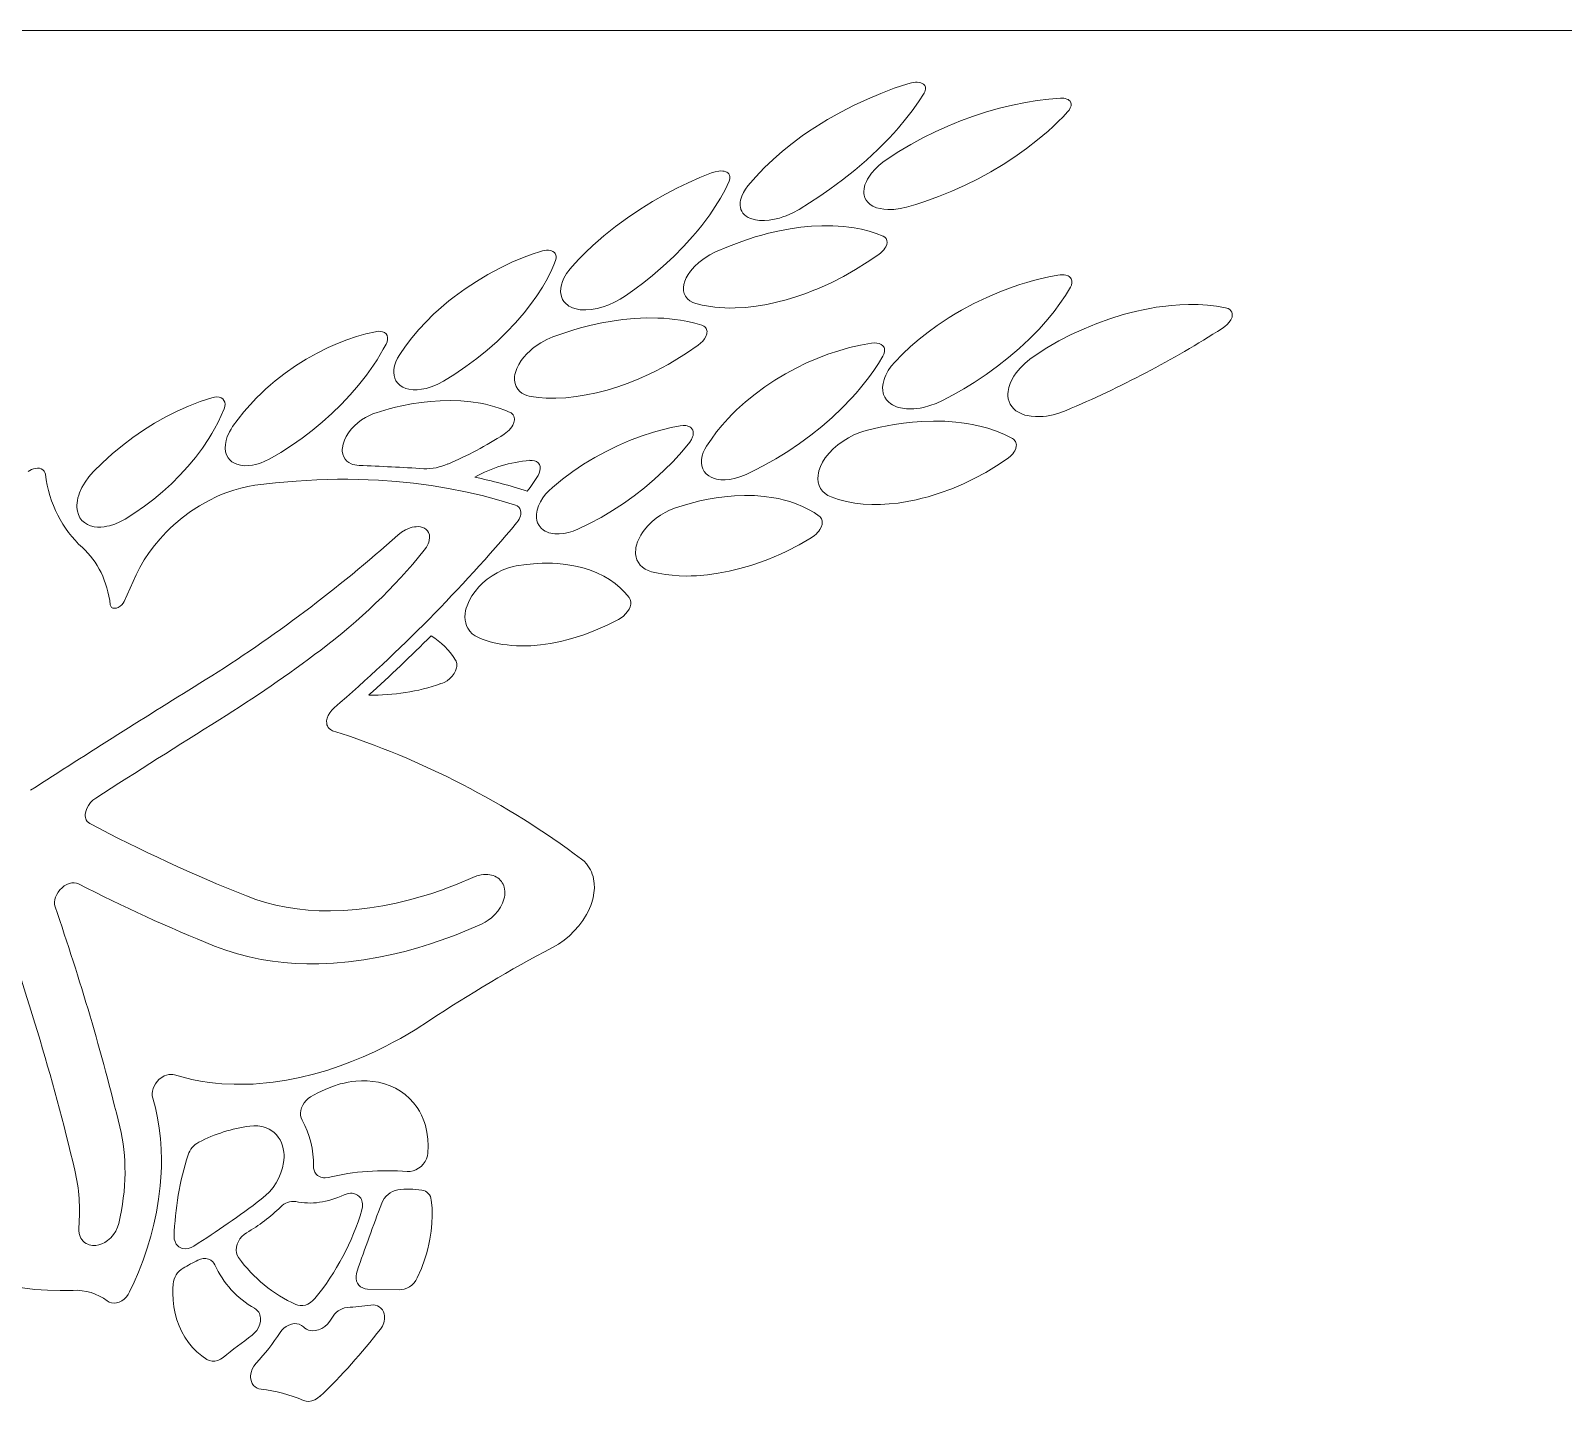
# Model space of a CAD drawing. Extents: x -180 to 858, y -94 to 522.
# Drawn here: x 684.13 to 702.69, y 187.98 to 204.57 of the extents above; entities that cross this region are included whole.
import ezdxf

# ---------------------------------------------------------------- set-up
doc = ezdxf.new("R2010")
doc.units = 0
doc.header["$LTSCALE"] = 7
doc.header["$MEASUREMENT"] = 0
doc.layers.add('8', color=250, linetype='CONTINUOUS', lineweight=15)

msp = doc.modelspace()

# ---------------------------------------------------------------- linework, layer by layer
at = {"layer": '8'}
for p, q in [((723.862, 204.5703), (678.5645, 204.5703)), ((685.2662, 197.6631), (685.4108, 197.9822)), ((688.6043, 189.3312), (688.212, 189.3399))]:
    msp.add_line(p, q, dxfattribs=at)
for points in [[(694.7528, 203.9282), (694.7985, 203.9397), (694.8445, 203.9452), (694.8679, 203.9451), (694.8901, 203.9428), (694.909, 203.9386), (694.9262, 203.9321), (694.9442, 203.9208), (694.9578, 203.9058), (694.9659, 203.8875), (694.9677, 203.8751), (694.9673, 203.862), (694.9642, 203.847), (694.9588, 203.8319), (694.9497, 203.8145)], [(692.8174, 202.6916), (692.9129, 202.8024), (693.015, 202.9095), (693.123, 203.0126), (693.2362, 203.1115), (693.354, 203.2062), (693.4759, 203.2966), (693.5508, 203.3487), (693.6268, 203.3991), (693.7822, 203.4953), (693.9412, 203.585), (694.1035, 203.6682), (694.2633, 203.7426), (694.4251, 203.8108), (694.5884, 203.8727), (694.7528, 203.9282)], [(694.9497, 203.8145), (694.8814, 203.7073), (694.8068, 203.6015), (694.7264, 203.4972), (694.6406, 203.3945), (694.5823, 203.3289), (694.522, 203.2641), (694.4566, 203.1968), (694.3892, 203.1304), (694.2529, 203.0042), (694.1105, 202.8822), (693.9627, 202.7647), (693.8099, 202.6518), (693.6878, 202.5671), (693.5631, 202.4853), (693.4362, 202.4068)], [(694.5035, 203.0164), (694.6441, 203.1077), (694.7883, 203.1934), (694.9357, 203.2735), (695.0858, 203.3478), (695.2382, 203.4164), (695.3925, 203.4792), (695.5482, 203.5361), (695.7051, 203.5869), (695.8628, 203.6316), (696.021, 203.67), (696.1793, 203.7018), (696.3204, 203.7245), (696.4608, 203.7414), (696.6002, 203.7525)], [(696.6002, 203.7525), (696.6408, 203.7516), (696.6603, 203.7484), (696.6786, 203.7432), (696.695, 203.7358), (696.7088, 203.7262), (696.7171, 203.7178), (696.7236, 203.7082), (696.7282, 203.6976), (696.7308, 203.6863), (696.7313, 203.6741), (696.7297, 203.6614), (696.721, 203.6352), (696.7063, 203.6099), (696.6878, 203.5868)], [(696.6878, 203.5868), (696.6323, 203.5276), (696.5747, 203.4695), (696.5147, 203.4121), (696.453, 203.3558), (696.3248, 203.247), (696.1905, 203.1428), (696.0509, 203.0436), (695.9066, 202.9496), (695.758, 202.8608), (695.6058, 202.7776), (695.4484, 202.6991), (695.288, 202.6269), (695.1252, 202.5612), (694.9605, 202.5024), (694.8496, 202.4672), (694.7384, 202.4354)], [(694.7384, 202.4354), (694.6621, 202.4181), (694.586, 202.4078), (694.5485, 202.4055), (694.5115, 202.4053), (694.4634, 202.4085), (694.4174, 202.416), (694.374, 202.428), (694.3304, 202.4467), (694.3106, 202.4584), (694.2923, 202.4715), (694.2683, 202.4941), (694.2488, 202.5199), (694.2341, 202.5485), (694.2249, 202.5797), (694.2219, 202.5992), (694.2208, 202.6193), (694.2243, 202.6607), (694.2346, 202.7029), (694.2514, 202.745), (694.2647, 202.7711), (694.28, 202.7967), (694.3157, 202.8467), (694.3574, 202.8942), (694.4038, 202.9389), (694.4522, 202.9791), (694.5035, 203.0164)], [(690.6885, 201.7169), (690.7689, 201.8032), (690.8525, 201.8872), (690.9391, 201.9689), (691.0059, 202.0286), (691.0741, 202.087), (691.2147, 202.1995), (691.3602, 202.3063), (691.51, 202.4073), (691.6634, 202.5023), (691.8201, 202.5912), (691.9564, 202.6625), (692.0947, 202.7294), (692.2344, 202.7917), (692.3753, 202.8492)], [(692.3753, 202.8492), (692.4207, 202.8637), (692.4666, 202.8717), (692.4898, 202.8728), (692.512, 202.8717), (692.5315, 202.8686), (692.5495, 202.863), (692.5622, 202.857), (692.5736, 202.8493), (692.5863, 202.8364), (692.5951, 202.8211), (692.5996, 202.8041), (692.6002, 202.7908), (692.5986, 202.7768), (692.5895, 202.7484)], [(692.5895, 202.7484), (692.5404, 202.6458), (692.4846, 202.5437), (692.4228, 202.4426), (692.3554, 202.3426), (692.3084, 202.2777), (692.2593, 202.2136), (692.2065, 202.148), (692.1516, 202.0833), (692.0384, 201.9586), (691.9186, 201.8376), (691.793, 201.7207), (691.6621, 201.6079), (691.5562, 201.5228), (691.4476, 201.4404), (691.3365, 201.3611)], [(693.4362, 202.4068), (693.3597, 202.365), (693.2803, 202.3301), (693.2398, 202.3153), (693.199, 202.3024), (693.1376, 202.287), (693.0765, 202.2767), (693.0164, 202.2718), (692.9581, 202.2729), (692.9093, 202.2793), (692.8635, 202.2913), (692.8422, 202.2995), (692.822, 202.3092), (692.7974, 202.3245), (692.7757, 202.3425), (692.7573, 202.3631), (692.7434, 202.3843), (692.733, 202.4075), (692.7261, 202.4323), (692.7232, 202.4518), (692.7224, 202.4719), (692.7238, 202.4951), (692.7276, 202.5188), (692.734, 202.5435), (692.7427, 202.5683), (692.7625, 202.6107), (692.7876, 202.6518), (692.8174, 202.6916)], [(692.426, 201.8919), (692.5842, 201.9599), (692.7443, 202.0203), (692.9058, 202.0731), (692.9868, 202.0964), (693.068, 202.1178), (693.198, 202.1476), (693.3278, 202.1718), (693.4572, 202.1904), (693.5857, 202.203), (693.7129, 202.2094), (693.8454, 202.209), (693.9118, 202.2059), (693.9775, 202.2008), (694.0403, 202.1938), (694.1021, 202.1849), (694.1946, 202.1672), (694.2843, 202.1445), (694.3709, 202.1167), (694.4537, 202.0836)], [(694.4537, 202.0836), (694.4748, 202.0708), (694.491, 202.0531), (694.5006, 202.0317), (694.5028, 202.0075), (694.498, 201.9816), (694.4873, 201.9556), (694.4762, 201.937), (694.4631, 201.9192), (694.4459, 201.8999), (694.4268, 201.882), (694.4005, 201.8611)], [(688.6016, 200.65), (688.6726, 200.7533), (688.7497, 200.8541), (688.8324, 200.9519), (688.9202, 201.0465), (689.0127, 201.1377), (689.0726, 201.1929), (689.134, 201.2466), (689.197, 201.2988), (689.2612, 201.3495), (689.3933, 201.4461), (689.5296, 201.5362), (689.6701, 201.6199), (689.814, 201.6968), (689.9606, 201.7667), (690.1089, 201.8291), (690.2072, 201.866), (690.3059, 201.8995)], [(690.3059, 201.8995), (690.3307, 201.9064), (690.3555, 201.9111), (690.3793, 201.9132), (690.4022, 201.9129), (690.4298, 201.9084), (690.4547, 201.8987), (690.4747, 201.8838), (690.4823, 201.8747), (690.4924, 201.8533), (690.4948, 201.8412), (690.4942, 201.8155), (690.4872, 201.7889)], [(690.4872, 201.7889), (690.4658, 201.7346), (690.4423, 201.6803), (690.3892, 201.5722), (690.3285, 201.4649), (690.2609, 201.3592), (690.187, 201.2552), (690.1073, 201.1534), (690.057, 201.0934), (690.0049, 201.0344), (689.8957, 200.9193), (689.7805, 200.8085), (689.6598, 200.7023), (689.534, 200.6008), (689.4037, 200.5044), (689.2697, 200.4136), (689.1325, 200.3288)], [(691.3365, 201.3611), (691.2715, 201.3195), (691.2038, 201.2828), (691.1341, 201.2515), (691.0632, 201.2259), (690.9918, 201.2067), (690.9208, 201.1944), (690.8533, 201.1896), (690.8203, 201.1902), (690.7882, 201.1928), (690.7384, 201.2016), (690.6922, 201.2162), (690.6701, 201.2262), (690.6494, 201.2378), (690.6315, 201.2501), (690.6152, 201.2638), (690.6009, 201.2783), (690.5883, 201.294), (690.574, 201.3168), (690.563, 201.3414), (690.5552, 201.3677), (690.5516, 201.3883), (690.5498, 201.4096), (690.5518, 201.4538), (690.5593, 201.4932), (690.572, 201.5332), (690.5892, 201.573), (690.6048, 201.6026), (690.6225, 201.6316), (690.6635, 201.6877), (690.6885, 201.7169)], [(692.1889, 201.2673), (692.1502, 201.2815), (692.1157, 201.3009), (692.0864, 201.3254), (692.0741, 201.3396), (692.0634, 201.355), (692.0546, 201.3714), (692.0476, 201.3888), (692.0396, 201.4234), (692.0382, 201.4602), (692.0432, 201.4991), (692.0543, 201.5386), (692.0719, 201.5797), (692.0947, 201.62), (692.1219, 201.6589), (692.1448, 201.6869), (692.1696, 201.714), (692.224, 201.7647), (692.2873, 201.8131), (692.3551, 201.8556), (692.426, 201.8919)], [(694.4005, 201.8611), (694.2628, 201.7665), (694.1205, 201.6779), (693.9741, 201.5957), (693.8243, 201.5201), (693.6716, 201.4516), (693.5944, 201.4201), (693.5167, 201.3906), (693.3994, 201.3501), (693.2814, 201.3143), (693.1631, 201.2835), (693.0448, 201.2579), (692.9161, 201.2362), (692.7883, 201.2215), (692.6621, 201.2142), (692.5988, 201.2134), (692.5361, 201.2147), (692.4763, 201.218), (692.4173, 201.2234), (692.3389, 201.234), (692.2627, 201.2486), (692.1889, 201.2673)], [(694.5947, 200.5568), (694.6884, 200.6537), (694.7872, 200.7469), (694.8907, 200.836), (694.9982, 200.9212), (695.1096, 201.0021), (695.1805, 201.0503), (695.2526, 201.0969), (695.3267, 201.1423), (695.4017, 201.1859), (695.5539, 201.2675), (695.7093, 201.342), (695.8676, 201.4093), (696.0283, 201.4693), (696.1104, 201.4967), (696.1928, 201.5221), (696.2736, 201.545), (696.3547, 201.5659), (696.4627, 201.5905), (696.5707, 201.6114)], [(696.5707, 201.6114), (696.5961, 201.6148), (696.6212, 201.6159), (696.6447, 201.6145), (696.6669, 201.6107), (696.6932, 201.6014), (696.705, 201.5947), (696.7155, 201.5868), (696.7244, 201.5776), (696.7315, 201.5672), (696.7366, 201.5558), (696.7398, 201.5434), (696.741, 201.5304), (696.7403, 201.5171), (696.7337, 201.4904), (696.7219, 201.4655)], [(696.7219, 201.4655), (696.6616, 201.366), (696.5955, 201.2681), (696.5241, 201.1719), (696.4478, 201.0776), (696.3959, 201.0176), (696.3422, 200.9586), (696.2836, 200.8971), (696.2232, 200.8367), (696.1008, 200.7225), (695.9725, 200.6128), (695.8391, 200.5078), (695.7007, 200.4078), (695.5579, 200.3129), (695.4318, 200.2355), (695.3029, 200.1622), (695.1716, 200.0934)], [(696.2933, 200.6397), (696.436, 200.7305), (696.5828, 200.8148), (696.7331, 200.8924), (696.8865, 200.9633), (697.0426, 201.0272), (697.2007, 201.084), (697.3605, 201.1334), (697.4423, 201.1556), (697.5244, 201.1758), (697.6036, 201.1933), (697.6831, 201.2088), (697.7615, 201.2221), (697.8399, 201.2333), (697.9443, 201.245), (698.0483, 201.2528), (698.1516, 201.2565), (698.2668, 201.2555), (698.3804, 201.2488), (698.4919, 201.2361), (698.6008, 201.2171)], [(698.6008, 201.2171), (698.6171, 201.2128), (698.6325, 201.2066), (698.651, 201.1954), (698.6659, 201.1811), (698.6761, 201.1643), (698.6815, 201.1456), (698.6821, 201.1253), (698.6785, 201.1043), (698.673, 201.0882), (698.6657, 201.0723), (698.646, 201.0422), (698.6213, 201.0144), (698.5924, 200.9889), (698.5605, 200.9663)], [(690.4545, 200.8627), (690.539, 200.8934), (690.6239, 200.922), (690.708, 200.9483), (690.7922, 200.9725), (690.9196, 201.0051), (691.0471, 201.0329), (691.1744, 201.0557), (691.3013, 201.0733), (691.4453, 201.0869), (691.5879, 201.0933), (691.7285, 201.0921), (691.7982, 201.0886), (691.8672, 201.0831), (691.9346, 201.0756), (692.0012, 201.066), (692.0889, 201.05), (692.1746, 201.0301), (692.2581, 201.0062)], [(692.2581, 201.0062), (692.2835, 200.9947), (692.2946, 200.9865), (692.3042, 200.9769), (692.3117, 200.9663), (692.3173, 200.9548), (692.3208, 200.9422), (692.3223, 200.9287), (692.3219, 200.9146), (692.3195, 200.9001), (692.3089, 200.8695), (692.2921, 200.8399), (692.2705, 200.8123), (692.2444, 200.7862), (692.2152, 200.7628)], [(686.5792, 199.7785), (686.645, 199.8692), (686.7154, 199.9576), (686.79, 200.0433), (686.8687, 200.1262), (686.9225, 200.1794), (686.9779, 200.2311), (687.0357, 200.2824), (687.0949, 200.3323), (687.2157, 200.4263), (687.3408, 200.5138), (687.4694, 200.5946), (687.601, 200.6684), (687.735, 200.7348), (687.8485, 200.7846), (687.9631, 200.829), (688.0783, 200.8677), (688.1936, 200.9005), (688.3085, 200.9272)], [(688.3085, 200.9272), (688.3389, 200.9314), (688.3681, 200.9311), (688.395, 200.926), (688.4175, 200.9161), (688.436, 200.901), (688.4489, 200.8815), (688.4555, 200.8582), (688.4553, 200.832), (688.449, 200.8046), (688.4375, 200.7775)], [(690.1937, 200.1419), (690.1676, 200.1471), (690.1423, 200.1543), (690.1106, 200.167), (690.0817, 200.1832), (690.0562, 200.2028), (690.03, 200.2315), (690.0103, 200.2647), (689.9976, 200.3018), (689.9919, 200.3419), (689.9932, 200.3842), (689.997, 200.4083), (690.0026, 200.4326), (690.0196, 200.4815), (690.0434, 200.5298), (690.0731, 200.5767), (690.1051, 200.6185), (690.1407, 200.6582), (690.1795, 200.6957), (690.2104, 200.7221), (690.2426, 200.7472), (690.3101, 200.7924), (690.3812, 200.8312), (690.4545, 200.8627)], [(692.3162, 199.5402), (692.3746, 199.6278), (692.4381, 199.7132), (692.5061, 199.7962), (692.5784, 199.8768), (692.6288, 199.9291), (692.6808, 199.9801), (692.7894, 200.0783), (692.9034, 200.1714), (693.0222, 200.259), (693.1452, 200.3409), (693.2717, 200.4169), (693.4014, 200.4871), (693.5276, 200.5482), (693.6558, 200.6037), (693.7858, 200.6533), (693.917, 200.6968), (694.0491, 200.7339), (694.1817, 200.7645), (694.3143, 200.7883)], [(694.3143, 200.7883), (694.3467, 200.7912), (694.3782, 200.7899), (694.4075, 200.7837), (694.4322, 200.7726), (694.4526, 200.756), (694.4605, 200.7459), (694.4666, 200.7348), (694.4707, 200.7229), (694.4729, 200.7102), (694.4719, 200.6834), (694.4643, 200.6561), (694.4517, 200.6302)], [(688.4375, 200.7775), (688.4032, 200.7138), (688.3668, 200.6506), (688.3274, 200.5866), (688.286, 200.5232), (688.1981, 200.3994), (688.1031, 200.2785), (688.0016, 200.1609), (687.8942, 200.0471), (687.7815, 199.9374), (687.664, 199.8321), (687.5422, 199.7315), (687.4188, 199.6379), (687.292, 199.5493), (687.1623, 199.4662), (687.0302, 199.3891)], [(689.1325, 200.3288), (689.0637, 200.2923), (688.9927, 200.2627), (688.9567, 200.2507), (688.9207, 200.2408), (688.867, 200.23), (688.8141, 200.2244), (688.7628, 200.2245), (688.7141, 200.2306), (688.6743, 200.2412), (688.6378, 200.2568), (688.6055, 200.2774), (688.5781, 200.303), (688.5565, 200.3332), (688.5425, 200.3634), (688.5336, 200.3962), (688.53, 200.4312), (688.5315, 200.4681), (688.54, 200.5149), (688.5556, 200.5619), (688.5761, 200.6064), (688.6016, 200.65)], [(692.2152, 200.7628), (692.0728, 200.665), (691.9259, 200.5738), (691.8505, 200.5304), (691.7741, 200.4889), (691.698, 200.4497), (691.6212, 200.4124), (691.496, 200.3563), (691.3696, 200.3055), (691.2421, 200.2602), (691.114, 200.2207), (690.9856, 200.1874), (690.8612, 200.1611), (690.7371, 200.1413), (690.6139, 200.1282), (690.4924, 200.1223), (690.3734, 200.1238), (690.2824, 200.1304), (690.1937, 200.1419)], [(694.4517, 200.6302), (694.398, 200.5422), (694.34, 200.4552), (694.2781, 200.3697), (694.2304, 200.3079), (694.1808, 200.2469), (694.127, 200.184), (694.0712, 200.122), (693.9573, 200.0039), (693.8374, 199.8901), (693.7117, 199.7807), (693.5811, 199.6761), (693.4429, 199.5744), (693.3004, 199.4782), (693.1538, 199.3878), (693.0036, 199.3034), (692.9001, 199.2498), (692.7954, 199.1994)], [(696.6706, 199.9743), (696.5926, 199.945), (696.5129, 199.9222), (696.4324, 199.9065), (696.3922, 199.9016), (696.3523, 199.8988), (696.2997, 199.8985), (696.2485, 199.9025), (696.1991, 199.911), (696.1699, 199.9186), (696.1417, 199.9281), (696.1166, 199.9388), (696.0929, 199.9512), (696.0628, 199.971), (696.036, 199.9941), (696.0131, 200.0202), (695.994, 200.0497), (695.9796, 200.0818), (695.9702, 200.1159), (695.9657, 200.1517), (695.9653, 200.1762), (695.9671, 200.2011), (695.9766, 200.2514), (695.9932, 200.3016), (696.0132, 200.345), (696.0375, 200.3874), (696.0657, 200.4284), (696.0891, 200.4583), (696.1143, 200.4873), (696.1691, 200.5423), (696.2291, 200.5933), (696.2933, 200.6397)], [(695.1716, 200.0934), (695.0974, 200.0595), (695.0209, 200.0317), (694.9431, 200.0107), (694.9024, 200.0026), (694.8617, 199.9966), (694.8245, 199.9932), (694.7877, 199.9918), (694.7374, 199.9934), (694.6889, 199.9994), (694.6426, 200.01), (694.6162, 200.0188), (694.5911, 200.0294), (694.569, 200.0408), (694.5485, 200.0538), (694.5195, 200.0772), (694.4949, 200.1042), (694.4753, 200.1345), (694.4608, 200.1677), (694.4549, 200.1885), (694.4509, 200.2099), (694.4486, 200.2546), (694.4535, 200.3006), (694.4652, 200.3467), (694.4751, 200.3743), (694.4872, 200.4018), (694.5171, 200.4559), (694.5534, 200.5078), (694.5947, 200.5568)], [(684.8906, 199.2293), (685.0039, 199.3417), (685.122, 199.4489), (685.2446, 199.5505), (685.3712, 199.6461), (685.5013, 199.7355), (685.6343, 199.8185), (685.7699, 199.8948), (685.9075, 199.964), (686.0466, 200.0261), (686.1867, 200.0806), (686.3273, 200.1274)], [(686.3273, 200.1274), (686.3577, 200.1345), (686.3875, 200.137), (686.4152, 200.1344), (686.4389, 200.1267), (686.4592, 200.1138), (686.4744, 200.096), (686.4837, 200.074), (686.4866, 200.0485), (686.4836, 200.0211), (686.4751, 199.9935)], [(688.3167, 199.9465), (688.4721, 199.9923), (688.55, 200.0122), (688.6278, 200.03), (688.7445, 200.0528), (688.8606, 200.0708), (688.9762, 200.0837), (689.0908, 200.0916), (689.2167, 200.094), (689.3406, 200.0898), (689.4622, 200.0787), (689.5808, 200.0603), (689.6394, 200.0483), (689.697, 200.0344), (689.7526, 200.0189), (689.8071, 200.0016), (689.8738, 199.9771), (689.9387, 199.9497)], [(686.4751, 199.9935), (686.4409, 199.9128), (686.4026, 199.8324), (686.3603, 199.7525), (686.3262, 199.693), (686.2901, 199.6341), (686.2124, 199.518), (686.1276, 199.4047), (686.0366, 199.2948), (685.94, 199.1887), (685.8381, 199.0868), (685.7318, 198.9895), (685.6231, 198.8989), (685.5106, 198.8133), (685.3952, 198.7334), (685.2772, 198.6596)], [(688.1096, 199.3082), (688.0839, 199.3103), (688.0591, 199.3145), (688.0355, 199.3207), (688.0132, 199.329), (687.9859, 199.3435), (687.9619, 199.3618), (687.9417, 199.3836), (687.9242, 199.4121), (687.9125, 199.4443), (687.9067, 199.4797), (687.9061, 199.501), (687.9075, 199.5229), (687.9157, 199.5672), (687.9316, 199.6136), (687.954, 199.6591), (687.9822, 199.7032), (688.0152, 199.7455), (688.0535, 199.7863), (688.0956, 199.824), (688.1406, 199.8582), (688.188, 199.8886), (688.2515, 199.9213), (688.2839, 199.9349), (688.3167, 199.9465)], [(689.9387, 199.9497), (689.9509, 199.943), (689.962, 199.9347), (689.9744, 199.9212), (689.9835, 199.9054), (689.989, 199.8879), (689.9907, 199.8735), (689.9902, 199.8583), (689.9837, 199.827), (689.9703, 199.7961), (689.9576, 199.775), (689.9425, 199.7548), (689.9252, 199.7355), (689.9063, 199.7175), (689.8646, 199.686)], [(687.0302, 199.3891), (686.9611, 199.3551), (686.9256, 199.3409), (686.89, 199.3288), (686.8546, 199.3191), (686.8196, 199.3118), (686.7697, 199.3056), (686.721, 199.305), (686.6744, 199.3103), (686.6312, 199.3217), (686.5996, 199.3354), (686.5711, 199.3532), (686.5462, 199.375), (686.5253, 199.4006), (686.5065, 199.4352), (686.4944, 199.4739), (686.4891, 199.5166), (686.4908, 199.5617), (686.4993, 199.609), (686.5144, 199.6569), (686.5269, 199.687), (686.5416, 199.7169), (686.5594, 199.7481), (686.5792, 199.7785)], [(690.45, 199.0423), (690.5717, 199.1414), (690.6981, 199.2348), (690.8287, 199.3222), (690.963, 199.4035), (691.1005, 199.4785), (691.2405, 199.5469), (691.3829, 199.6086), (691.527, 199.6632), (691.6726, 199.7107), (691.78, 199.7407), (691.8876, 199.7666), (691.9953, 199.7882)], [(691.9953, 199.7882), (692.0317, 199.7921), (692.067, 199.79), (692.0834, 199.7865), (692.0988, 199.7814), (692.1124, 199.7746), (692.1246, 199.766), (692.1385, 199.752), (692.1486, 199.7354), (692.1546, 199.717), (692.1563, 199.703), (692.156, 199.6883), (692.1533, 199.6709), (692.1483, 199.6532), (692.1334, 199.621), (692.1135, 199.5915)], [(693.8247, 198.9272), (693.7858, 198.9459), (693.7509, 198.9696), (693.721, 198.9981), (693.6971, 199.0308), (693.6798, 199.0668), (693.6688, 199.106), (693.6645, 199.1474), (693.6665, 199.19), (693.6707, 199.2166), (693.6771, 199.2434), (693.6961, 199.2969), (693.7222, 199.3492), (693.7545, 199.3995), (693.7763, 199.4284), (693.7997, 199.4565), (693.8513, 199.5097), (693.9081, 199.5586), (693.9692, 199.603), (694.0338, 199.6425), (694.1011, 199.6768), (694.1705, 199.7054), (694.2098, 199.7189), (694.2494, 199.7303)], [(694.2494, 199.7303), (694.3341, 199.7515), (694.419, 199.7707), (694.5028, 199.7876), (694.5867, 199.8023), (694.6992, 199.8189), (694.8116, 199.8314), (694.9235, 199.8399), (695.0624, 199.8444), (695.1998, 199.8421), (695.3352, 199.8326), (695.4019, 199.825), (695.4679, 199.8155), (695.5546, 199.7998), (695.6396, 199.7806), (695.7227, 199.7577), (695.8261, 199.7228), (695.9255, 199.6816), (695.9735, 199.6587), (696.0202, 199.6341)], [(692.1135, 199.5915), (692.0159, 199.4728), (691.9116, 199.3578), (691.8013, 199.2468), (691.6855, 199.14), (691.5647, 199.0377), (691.4394, 198.9402), (691.3099, 198.8479), (691.1768, 198.761), (691.0404, 198.6798), (690.9011, 198.6047), (690.7594, 198.5361)], [(692.7954, 199.1994), (692.7313, 199.173), (692.6656, 199.1528), (692.5996, 199.1396), (692.5431, 199.1343), (692.488, 199.1354), (692.4613, 199.1385), (692.4353, 199.1434), (692.4022, 199.1528), (692.3713, 199.1656), (692.3431, 199.1817), (692.3134, 199.2057), (692.2891, 199.2344), (692.2709, 199.2671), (692.2593, 199.303), (692.2545, 199.3415), (692.2561, 199.3818), (692.264, 199.4236), (692.2777, 199.4652), (692.2949, 199.5032), (692.3162, 199.5402)], [(696.0202, 199.6341), (696.0317, 199.6267), (696.0421, 199.6179), (696.0509, 199.6076), (696.058, 199.5962), (696.0632, 199.5838), (696.0664, 199.5709), (696.0676, 199.5572), (696.067, 199.5432), (696.0606, 199.5144), (696.0483, 199.4864), (696.0369, 199.4676), (696.0234, 199.4494), (695.9914, 199.4157), (695.9545, 199.3864)], [(690.1755, 199.3692), (690.205, 199.3689), (690.2329, 199.3639), (690.2576, 199.3539), (690.2775, 199.3392), (690.2925, 199.3196), (690.3015, 199.2965), (690.304, 199.2704), (690.3002, 199.2428), (690.2909, 199.2151), (690.277, 199.1882)], [(695.9545, 199.3864), (695.8278, 199.3027), (695.6972, 199.2246), (695.5631, 199.1524), (695.4257, 199.0863), (695.2858, 199.027), (695.1437, 198.9746), (694.9999, 198.9297), (694.9277, 198.9102), (694.8552, 198.8927), (694.7464, 198.8706), (694.6377, 198.8535), (694.5294, 198.8417), (694.422, 198.8353), (694.3164, 198.8348), (694.2124, 198.8403), (694.1106, 198.8521), (694.0116, 198.8703), (693.916, 198.8953), (693.8698, 198.9104), (693.8247, 198.9272)], [(684.102, 199.2351), (684.1233, 199.2477), (684.1452, 199.2581), (684.1667, 199.266), (684.1879, 199.2715), (684.2145, 199.2746), (684.2398, 199.2732), (684.2625, 199.2669), (684.2813, 199.2561), (684.2963, 199.2406), (684.3065, 199.2214), (684.3116, 199.2007)], [(685.2772, 198.6596), (685.2147, 198.6261), (685.1509, 198.5989), (685.0867, 198.5787), (685.0547, 198.5715), (685.0231, 198.5662), (684.9816, 198.5625), (684.9414, 198.5627), (684.9027, 198.5669), (684.8596, 198.5772), (684.8201, 198.5935), (684.7848, 198.6156), (684.7545, 198.6435), (684.7302, 198.676), (684.712, 198.7131), (684.7, 198.7541), (684.6943, 198.7983), (684.6939, 198.8267), (684.6958, 198.8557), (684.7, 198.8854), (684.7064, 198.9156), (684.7152, 198.9468), (684.7261, 198.9781), (684.7537, 199.04), (684.772, 199.0735), (684.7923, 199.1063), (684.8383, 199.1698), (684.8906, 199.2293)], [(686.8478, 199.0677), (687.0992, 199.0974), (687.35, 199.1193), (687.6002, 199.1336), (687.8493, 199.14), (687.9742, 199.1402), (688.0986, 199.1384), (688.2214, 199.1347), (688.3438, 199.1289), (688.558, 199.1139), (688.7707, 199.0925), (688.9816, 199.0648), (689.1906, 199.0306), (689.3973, 198.9898), (689.6016, 198.9424), (689.8033, 198.8883), (690.0021, 198.8273)], [(685.4108, 197.9822), (685.4568, 198.0744), (685.5092, 198.1648), (685.5677, 198.2528), (685.6317, 198.3382), (685.7008, 198.4205), (685.7744, 198.4992), (685.8206, 198.5447), (685.8682, 198.5887), (685.9671, 198.6722), (686.0706, 198.7492), (686.1777, 198.8192), (686.286, 198.8808), (686.3966, 198.935), (686.4525, 198.9591), (686.5088, 198.9812), (686.5936, 199.0104), (686.6786, 199.0346), (686.7634, 199.0538), (686.8478, 199.0677)], [(690.7594, 198.5361), (690.7038, 198.5133), (690.647, 198.4958), (690.5899, 198.484), (690.5337, 198.4785), (690.4811, 198.4797), (690.4312, 198.4876), (690.4072, 198.4943), (690.3845, 198.5029), (690.3634, 198.5132), (690.3437, 198.5253), (690.3139, 198.5502), (690.2896, 198.5802), (690.2718, 198.6145), (690.2628, 198.6425), (690.2578, 198.6721), (690.2565, 198.6944), (690.2572, 198.7173), (690.2602, 198.7427), (690.2653, 198.7682), (690.2814, 198.8183), (690.3046, 198.8675), (690.3339, 198.915), (690.3684, 198.9603), (690.4073, 199.0028), (690.45, 199.0423)], [(691.9427, 198.7942), (692.0894, 198.8399), (692.1631, 198.86), (692.237, 198.878), (692.3358, 198.8988), (692.4345, 198.916), (692.5331, 198.9293), (692.6558, 198.9404), (692.7775, 198.945), (692.8977, 198.9429), (693.0159, 198.9338), (693.1314, 198.9175), (693.1879, 198.9065), (693.2436, 198.8936), (693.3247, 198.8709), (693.4035, 198.8437), (693.4796, 198.812), (693.5524, 198.7758), (693.6179, 198.7375), (693.6799, 198.6953)], [(690.0021, 198.8273), (690.0239, 198.8176), (690.0425, 198.8035), (690.0568, 198.7855), (690.0658, 198.7645), (690.0695, 198.7409), (690.0681, 198.716), (690.0639, 198.6967), (690.0571, 198.6775), (690.0475, 198.6574), (690.0358, 198.638), (690.0173, 198.6135)], [(691.6496, 198.0217), (691.6101, 198.0347), (691.5734, 198.0526), (691.5406, 198.0752), (691.5126, 198.1022), (691.491, 198.1316), (691.4746, 198.1642), (691.4636, 198.1994), (691.4579, 198.2367), (691.457, 198.2622), (691.4585, 198.288), (691.4622, 198.3148), (691.468, 198.3417), (691.4813, 198.3836), (691.499, 198.4249), (691.5209, 198.4654), (691.5397, 198.495), (691.5605, 198.5238), (691.607, 198.5786), (691.6593, 198.6293), (691.708, 198.6691), (691.7597, 198.7052), (691.8139, 198.7374), (691.87, 198.7654), (691.9427, 198.7942)], [(688.5778, 198.4657), (688.6234, 198.5012), (688.6738, 198.5304), (688.7001, 198.5423), (688.7268, 198.5521), (688.7534, 198.5596), (688.7796, 198.5646), (688.8019, 198.5669), (688.8237, 198.5673), (688.8518, 198.5646), (688.8782, 198.5581), (688.9022, 198.5477), (688.9222, 198.534), (688.9389, 198.5167), (688.9515, 198.4964), (688.9611, 198.4673), (688.9638, 198.4351), (688.9598, 198.4016), (688.9544, 198.3811), (688.9468, 198.3604), (688.926, 198.3199), (688.8992, 198.282)], [(693.6799, 198.6953), (693.6906, 198.6861), (693.6998, 198.6754), (693.707, 198.6635), (693.7125, 198.6506), (693.716, 198.6368), (693.7174, 198.6226), (693.7169, 198.6076), (693.7145, 198.5922), (693.7047, 198.5614), (693.6892, 198.5318), (693.6761, 198.513), (693.6611, 198.4949), (693.6429, 198.4762), (693.623, 198.4588), (693.5817, 198.43)], [(693.5817, 198.43), (693.4361, 198.3475), (693.2872, 198.2718), (693.2106, 198.2362), (693.1333, 198.2025), (693.0574, 198.1716), (692.9811, 198.1426), (692.8511, 198.0982), (692.7202, 198.0599), (692.5888, 198.0279), (692.4574, 198.0025), (692.3264, 197.9842), (692.1962, 197.9732), (692.1319, 197.9706), (692.0679, 197.9699), (691.9834, 197.9722), (691.9001, 197.9782), (691.8181, 197.988), (691.7327, 198.0026), (691.6496, 198.0217)], [(689.5553, 197.2239), (689.5155, 197.2443), (689.4799, 197.2703), (689.4497, 197.3015), (689.4255, 197.3371), (689.4109, 197.3684), (689.4003, 197.402), (689.3941, 197.4374), (689.3919, 197.4746), (689.394, 197.5128), (689.4001, 197.5513), (689.4074, 197.581), (689.4167, 197.6107), (689.4413, 197.6693), (689.474, 197.7281), (689.5133, 197.7842), (689.5583, 197.8372), (689.6082, 197.8866), (689.6622, 197.932), (689.7197, 197.9729), (689.7805, 198.0091), (689.8436, 198.04), (689.9083, 198.0652), (689.9739, 198.0841), (690.0114, 198.0918)], [(690.0114, 198.0918), (690.1381, 198.1107), (690.2641, 198.122), (690.328, 198.1249), (690.3915, 198.1256), (690.4519, 198.1244), (690.5118, 198.1212), (690.6124, 198.111), (690.7106, 198.0949), (690.8062, 198.0726), (690.8985, 198.044), (690.9871, 198.0091), (691.0715, 197.9678), (691.142, 197.926), (691.2085, 197.8791), (691.2705, 197.8273), (691.3276, 197.7708), (691.3794, 197.7098)], [(685.0981, 197.621), (685.1032, 197.6039), (685.1138, 197.5905), (685.13, 197.5817), (685.1497, 197.5788), (685.172, 197.5819), (685.1947, 197.5903), (685.2169, 197.6037), (685.2369, 197.621), (685.2537, 197.641), (685.2662, 197.6631)], [(691.3794, 197.7098), (691.3926, 197.6863), (691.3989, 197.6587), (691.3984, 197.6292), (691.3911, 197.5983), (691.3779, 197.568), (691.3599, 197.539), (691.337, 197.5111), (691.3106, 197.4858), (691.2813, 197.4633), (691.2494, 197.4439)], [(691.2494, 197.4439), (691.1129, 197.3752), (690.9738, 197.3138), (690.9035, 197.2859), (690.8327, 197.2599), (690.7378, 197.2286), (690.6424, 197.201), (690.5467, 197.1774), (690.4271, 197.1536), (690.308, 197.1367), (690.1899, 197.1268), (690.0733, 197.1243), (690.0147, 197.126), (689.9567, 197.1297), (689.9016, 197.1352), (689.8472, 197.1427), (689.746, 197.1624), (689.6967, 197.1751), (689.6483, 197.1895), (689.6012, 197.2058), (689.5553, 197.2239)], [(689.2791, 196.9531), (689.2862, 196.9397), (689.2913, 196.9251), (689.2943, 196.9095), (689.2953, 196.8934), (689.2942, 196.8762), (689.291, 196.8588), (689.2791, 196.8238), (689.2609, 196.7904), (689.2365, 196.7579), (689.2073, 196.7286), (689.1746, 196.7032), (689.1389, 196.6823), (689.1015, 196.6666)], [(687.8081, 196.3733), (687.7802, 196.3461), (687.7564, 196.3159), (687.7372, 196.2832), (687.7238, 196.2491), (687.7174, 196.2163), (687.7178, 196.1841), (687.7208, 196.1689), (687.7257, 196.1547), (687.735, 196.1376), (687.7477, 196.1226), (687.7631, 196.1102), (687.7761, 196.1029), (687.79, 196.0974)], [(684.9219, 195.2824), (684.8883, 195.2572), (684.8583, 195.2271), (684.833, 195.1932), (684.8135, 195.1571), (684.8005, 195.1196), (684.7951, 195.0837), (684.7953, 195.0655), (684.7975, 195.048), (684.8015, 195.0324), (684.8074, 195.018), (684.8185, 195.0006), (684.8328, 194.9859), (684.8497, 194.9745)], [(690.8012, 194.5445), (690.8341, 194.5168), (690.8635, 194.4858), (690.8892, 194.4517), (690.911, 194.4148), (690.923, 194.3894), (690.9334, 194.363), (690.9422, 194.3347), (690.9491, 194.3057), (690.9572, 194.2468), (690.9582, 194.1907), (690.9534, 194.1338), (690.9429, 194.0765), (690.9273, 194.0195), (690.9144, 193.9828), (690.8996, 193.9464), (690.882, 193.9086), (690.8624, 193.8715), (690.8195, 193.8023), (690.7703, 193.7364), (690.7155, 193.6743), (690.6556, 193.6164), (690.5911, 193.5634), (690.5227, 193.5158), (690.4509, 193.474)], [(686.7485, 194.0973), (686.8604, 194.056), (686.9754, 194.02), (687.1004, 193.9879), (687.2283, 193.9617), (687.3588, 193.9416), (687.4915, 193.9275), (687.6259, 193.9194), (687.7618, 193.917), (687.9194, 193.9214), (688.0786, 193.9331), (688.2387, 193.9519), (688.3994, 193.9778), (688.5604, 194.0103), (688.7214, 194.0493), (688.8501, 194.0851), (688.9783, 194.1248), (689.1061, 194.1683), (689.2015, 194.2033), (689.2966, 194.2404), (689.4852, 194.3204)], [(689.4852, 194.3204), (689.5365, 194.3396), (689.5895, 194.352), (689.617, 194.3555), (689.6442, 194.3568), (689.6693, 194.3561), (689.6938, 194.3533), (689.7346, 194.3432), (689.7539, 194.3357), (689.7721, 194.3265), (689.7893, 194.3157), (689.8051, 194.3032), (689.8194, 194.2893), (689.8323, 194.2741), (689.8436, 194.2576), (689.8532, 194.24), (689.861, 194.2216), (689.8669, 194.2025), (689.8715, 194.1803), (689.8739, 194.1574), (689.8743, 194.1333), (689.8725, 194.1089), (689.8687, 194.0842), (689.8628, 194.0594), (689.8455, 194.0104), (689.8208, 193.9616), (689.7899, 193.9154), (689.7535, 193.8726), (689.7125, 193.8337), (689.6746, 193.8043), (689.6344, 193.7786), (689.5924, 193.7571)], [(684.7111, 194.244), (684.6867, 194.2531), (684.6596, 194.2568), (684.6315, 194.2551), (684.6008, 194.2478), (684.5703, 194.2352), (684.5413, 194.2182), (684.5137, 194.197), (684.4886, 194.1721), (684.4667, 194.1446), (684.4489, 194.1153), (684.4349, 194.0844), (684.4255, 194.0528), (684.4215, 194.0226), (684.4224, 193.9931), (684.4287, 193.9657)], [(689.5924, 193.7571), (689.3885, 193.6694), (689.2857, 193.6284), (689.1824, 193.5893), (689.079, 193.5525), (688.9754, 193.5178), (688.8192, 193.4696), (688.6624, 193.4264), (688.5054, 193.3883), (688.3484, 193.3556), (688.1654, 193.3243), (687.983, 193.3005), (687.8016, 193.2847), (687.7114, 193.2798), (687.6216, 193.277), (687.4789, 193.2767), (687.3376, 193.2818), (687.1979, 193.2924), (687.0601, 193.3085), (686.9244, 193.3301), (686.7786, 193.3602), (686.6359, 193.3971), (686.4967, 193.4408), (686.3613, 193.4912)], [(688.9614, 192.5892), (688.7886, 192.4789), (688.6999, 192.4257), (688.6103, 192.3743), (688.5221, 192.3261), (688.4331, 192.2796), (688.2967, 192.2128), (688.1589, 192.1506), (688.0198, 192.0931), (687.8797, 192.0405), (687.7185, 191.9867), (687.5565, 191.9398), (687.3941, 191.9001), (687.2315, 191.8679), (687.0692, 191.8433), (686.9871, 191.8339), (686.9052, 191.8265), (686.8259, 191.8213), (686.747, 191.8182), (686.5958, 191.8177), (686.4464, 191.825), (686.3724, 191.8316), (686.2991, 191.84), (686.1904, 191.8565), (686.0834, 191.8773), (685.9782, 191.9027), (685.8751, 191.9325)], [(685.8751, 191.9325), (685.8566, 191.9368), (685.8374, 191.9386), (685.8085, 191.9367), (685.7793, 191.9299), (685.7509, 191.9186), (685.7199, 191.9008), (685.6913, 191.8784), (685.6657, 191.8522), (685.6439, 191.8228), (685.6282, 191.7951), (685.6162, 191.7659), (685.6082, 191.7362), (685.6047, 191.7073), (685.6055, 191.6787), (685.611, 191.6517)], [(687.5231, 191.6647), (687.6093, 191.714), (687.6982, 191.757), (687.7893, 191.793), (687.882, 191.8218), (687.9296, 191.8334), (687.9774, 191.843), (688.0236, 191.8503), (688.0697, 191.8556), (688.1398, 191.8597), (688.2094, 191.8588), (688.2779, 191.8529), (688.345, 191.842), (688.4161, 191.8242), (688.4844, 191.8003), (688.5497, 191.7703), (688.6112, 191.7344), (688.6686, 191.6928), (688.7214, 191.6458), (688.7692, 191.5937), (688.8116, 191.5368), (688.8396, 191.4917), (688.8644, 191.4444), (688.886, 191.3952), (688.9, 191.3572), (688.9122, 191.3182), (688.931, 191.2381), (688.9425, 191.1556), (688.9468, 191.0714), (688.9441, 190.9861)], [(685.611, 191.6517), (685.6436, 191.5327), (685.6702, 191.411), (685.6908, 191.2868), (685.7055, 191.1605), (685.7144, 191.0325), (685.7175, 190.9031), (685.7166, 190.8248), (685.7138, 190.7462), (685.702, 190.5883), (685.6826, 190.4297), (685.6557, 190.271), (685.6242, 190.1242), (685.5867, 189.9782), (685.5432, 189.8329), (685.4939, 189.6886), (685.4389, 189.5454), (685.3874, 189.4242), (685.332, 189.3045)], [(687.4191, 191.3843), (687.4072, 191.4107), (687.4008, 191.4398), (687.3999, 191.4702), (687.4044, 191.5021), (687.414, 191.5339), (687.4281, 191.5643), (687.4467, 191.5936), (687.4692, 191.6206), (687.4948, 191.6444), (687.5231, 191.6647)], [(686.7871, 191.3129), (686.8363, 191.3166), (686.8848, 191.3147), (686.932, 191.3073), (686.9771, 191.2942), (687.0195, 191.2754), (687.0518, 191.2559), (687.0816, 191.2328), (687.1085, 191.2064), (687.1322, 191.1772), (687.1525, 191.1452), (687.1693, 191.111), (687.1828, 191.0739), (687.1927, 191.0351), (687.1989, 190.9951), (687.2012, 190.9644), (687.2014, 190.9334), (687.1962, 190.8708), (687.1836, 190.8081), (687.1641, 190.7462), (687.1379, 190.6852), (687.1057, 190.6264), (687.0679, 190.5707), (687.025, 190.5185), (686.9774, 190.4705), (686.9257, 190.4273)], [(688.9441, 190.9861), (688.9384, 190.9512), (688.9266, 190.9166), (688.9097, 190.884), (688.8875, 190.853), (688.861, 190.8251), (688.8309, 190.8014), (688.7982, 190.7826), (688.7633, 190.7691), (688.7275, 190.762), (688.694, 190.7617)], [(687.7349, 190.6906), (687.6981, 190.6859), (687.6798, 190.6864), (687.6618, 190.6891), (687.6449, 190.6937), (687.629, 190.7004), (687.6077, 190.714), (687.5893, 190.732), (687.5747, 190.7533), (687.5645, 190.777), (687.5588, 190.8022), (687.5572, 190.8284)], [(687.929, 190.48), (687.9663, 190.4934), (687.9861, 190.4975), (688.0059, 190.4994), (688.0244, 190.4992), (688.0422, 190.497), (688.068, 190.4894), (688.0919, 190.4769), (688.1126, 190.4601), (688.1291, 190.4397), (688.1375, 190.4247), (688.1439, 190.4087), (688.1486, 190.391), (688.1513, 190.3727), (688.151, 190.3363), (688.1437, 190.2997)], [(688.9846, 190.4169), (688.9927, 190.3238), (688.9949, 190.2295), (688.9912, 190.1343), (688.9818, 190.0388), (688.9669, 189.9431), (688.955, 189.884), (688.941, 189.8251), (688.9247, 189.7653), (688.9064, 189.7057), (688.8643, 189.5891), (688.815, 189.4746)], [(685.2008, 190.1349), (685.1861, 190.0879), (685.1644, 190.0421), (685.1364, 189.999), (685.1032, 189.9602), (685.0659, 189.927), (685.0318, 189.904), (684.9955, 189.8858), (684.9584, 189.8732), (684.9208, 189.8666), (684.8805, 189.8666), (684.8609, 189.8695), (684.842, 189.8744), (684.8239, 189.8812), (684.8069, 189.89), (684.7863, 189.9042), (684.768, 189.9213), (684.7523, 189.9411), (684.7423, 189.9574), (684.7338, 189.9749), (684.7221, 190.0115), (684.7164, 190.0505), (684.7167, 190.0903)], [(686.6503, 189.7206), (686.6349, 189.748), (686.6256, 189.779), (686.6223, 189.8117), (686.6253, 189.8464), (686.634, 189.8811), (686.648, 189.9143), (686.6671, 189.9462), (686.6907, 189.9751), (686.718, 190.0004), (686.7484, 190.0212)], [(684.6469, 189.3241), (684.4911, 189.3212), (684.3367, 189.3252), (684.1841, 189.3364), (684.0335, 189.3546), (683.8852, 189.38), (683.7396, 189.4125), (683.597, 189.4522), (683.4576, 189.4989), (683.3218, 189.5528), (683.19, 189.6135), (683.1256, 189.6465), (683.0623, 189.6812), (682.9796, 189.73), (682.8989, 189.7817), (682.8204, 189.8363), (682.7407, 189.8965), (682.6635, 189.9596)], [(686.1088, 189.8606), (686.0762, 189.8436), (686.0417, 189.8326), (686.0071, 189.8285), (685.9743, 189.8319), (685.9584, 189.8366), (685.9432, 189.8431), (685.9293, 189.8512), (685.9166, 189.861), (685.9055, 189.8722), (685.8958, 189.8848), (685.8812, 189.9135), (685.873, 189.9454), (685.871, 189.9774)], [(686.158, 189.6897), (686.19, 189.7025), (686.2232, 189.7093), (686.2558, 189.7097), (686.2862, 189.7032), (686.3143, 189.6898), (686.3382, 189.6704), (686.3524, 189.653), (686.3634, 189.6335)], [(688.212, 189.3399), (688.1822, 189.3434), (688.1539, 189.3526), (688.129, 189.3672), (688.1082, 189.3866), (688.0917, 189.4103), (688.0804, 189.437), (688.0742, 189.4663), (688.0732, 189.4971), (688.0771, 189.5281), (688.0855, 189.5582)], [(688.815, 189.4746), (688.7973, 189.443), (688.775, 189.4138), (688.7492, 189.3879), (688.7199, 189.3662), (688.6879, 189.3489), (688.6542, 189.3372), (688.6292, 189.3325), (688.6043, 189.3312)], [(685.332, 189.3045), (685.3142, 189.2732), (685.292, 189.2443), (685.2664, 189.2191), (685.2379, 189.1983), (685.2069, 189.1822), (685.1746, 189.172), (685.1429, 189.1684), (685.1115, 189.1714), (685.0824, 189.181), (685.0589, 189.1956)], [(686.2674, 188.4878), (686.2047, 188.5312), (686.1463, 188.5802), (686.0927, 188.6344), (686.044, 188.6934), (686.0007, 188.7567), (685.9628, 188.824), (685.9304, 188.8947), (685.9038, 188.9684), (685.8825, 189.0456), (685.8671, 189.1251), (685.8576, 189.2063), (685.8537, 189.2886), (685.8543, 189.3446), (685.8575, 189.4009)], [(686.8451, 189.1071), (686.8641, 189.0941), (686.8807, 189.0778), (686.8943, 189.0589), (686.9022, 189.0435), (686.9084, 189.027), (686.913, 189.0086), (686.9155, 188.9896), (686.9149, 188.9519), (686.9069, 188.9129), (686.8922, 188.8751), (686.8715, 188.8399), (686.8453, 188.8082), (686.8146, 188.7813)], [(687.5751, 189.226), (687.5502, 189.1994), (687.5217, 189.1766), (687.4906, 189.1584), (687.4604, 189.1466), (687.4287, 189.14), (687.3968, 189.1389), (687.3665, 189.1439), (687.3456, 189.1515)], [(688.2519, 189.1455), (688.2794, 189.1469), (688.3065, 189.1437), (688.332, 189.1361), (688.3549, 189.1241), (688.375, 189.108), (688.3917, 189.0884), (688.4046, 189.066), (688.4133, 189.0412), (688.4181, 189.0148), (688.419, 188.9943), (688.4177, 188.9735), (688.4141, 188.9524), (688.4085, 188.9316), (688.3918, 188.8919), (688.3684, 188.8554)], [(687.1542, 188.8139), (687.1755, 188.8421), (687.2007, 188.8673), (687.2288, 188.8884), (687.2589, 188.9046), (687.2913, 188.9158), (687.3243, 188.9212), (687.3566, 188.9202), (687.3857, 188.9131), (687.4125, 188.9), (687.4354, 188.8817)], [(687.4354, 188.8817), (687.4537, 188.866), (687.4746, 188.8533), (687.4971, 188.8439), (687.5225, 188.8377), (687.5491, 188.8353), (687.5762, 188.8367), (687.597, 188.8403), (687.6175, 188.8459), (687.6572, 188.8626), (687.6943, 188.8861), (687.7277, 188.9152), (687.7565, 188.9492), (687.78, 188.9867)], [(686.4633, 188.5127), (686.4321, 188.492), (686.3983, 188.477), (686.3634, 188.4687), (686.3296, 188.4678), (686.2968, 188.4742), (686.2674, 188.4878)], [(686.9224, 188.1274), (686.8977, 188.1324), (686.8743, 188.1416), (686.8533, 188.1548), (686.8333, 188.1737), (686.8171, 188.1968), (686.8055, 188.2228), (686.7986, 188.2506), (686.7965, 188.2697), (686.7965, 188.2892), (686.7984, 188.3103), (686.8025, 188.3312), (686.816, 188.3708), (686.8364, 188.4082), (686.8627, 188.4417)], [(687.6358, 188.0415), (687.606, 188.0175), (687.5728, 187.9986), (687.5377, 187.9861), (687.5027, 187.9809), (687.4678, 187.9829), (687.4511, 187.9868), (687.4353, 187.9925)]]:
    msp.add_lwpolyline(points, dxfattribs=at)
for centre, radius, start, end in [((691.7771, 211.5874), 12.6023, 292.84958, 302.56529), ((687.5095, 203.3092), 4.3214, 292.79412, 303.02428), ((686.1925, 153.1685), 46.1796, 86.64637, 87.62077), ((688.9111, 199.9393), 0.6711, 268.52784, 293.93463), ((690.3194, 197.7163), 1.6599, 94.97265, 119.19173), ((688.2421, 193.1334), 6.1644, 72.00637, 78.1363), ((688.3905, 200.3326), 2.2065, 322.72444, 328.75847), ((674.8408, 211.371), 19.8263, 310.84711, 319.94917), ((677.3736, 210.9219), 16.7533, 301.98683, 311.97107), ((683.3717, 202.764), 7.1165, 306.91453, 320.96244), ((677.2932, 210.8158), 17.205, 302.04941, 306.99419), ((674.6593, 211.5768), 20.2611, 312.04472, 314.9894), ((688.4618, 196.4273), 0.9719, 32.75411, 57.53693), ((756.6488, 82.9313), 133.8004, 121.746633, 122.817566), ((688.2922, 198.9533), 2.4247, 268.49242, 289.49012), ((760.3889, 77.765), 139.6625, 121.978736, 122.707654), ((684.6963, 186.3962), 10.182, 53.15834, 72.31218), ((693.8472, 211.9681), 19.2288, 242.10012, 248.33587), ((656.5668, 184.1286), 28.8769, 13.31475, 20.20518), ((693.7012, 211.774), 19.701, 242.84918, 248.12623), ((656.5601, 184.3114), 29.4938, 13.71178, 19.10727), ((698.4213, 178.3579), 17.0886, 117.80164, 123.61308), ((686.4974, 190.8633), 1.0595, 358.11452, 29.48361), ((687.0426, 189.4441), 1.8865, 97.7828, 117.60194), ((689.4459, 189.8713), 3.5768, 162.22524, 178.30057), ((686.293, 190.8806), 0.2666, 117.90032, 161.92029), ((682.5235, 190.2846), 2.2015, 354.93989, 12.98744), ((688.4393, 187.7166), 3.056, 85.21819, 103.3243), ((679.7695, 199.8695), 11.8476, 302.34837, 307.15806), ((687.315, 190.1921), 0.2092, 81.99652, 137.16898), ((688.6239, 190.2892), 0.2559, 99.79736, 159.60476), ((688.7138, 189.4891), 1.0598, 81.53357, 97.22446), ((688.8521, 190.4057), 0.1327, 4.81, 82.30159), ((685.6887, 191.841), 2.106, 300.21492, 314.34821), ((685.2084, 191.1692), 3.0619, 320.61186, 343.49974), ((731.7377, 174.1426), 46.2942, 159.46929, 160.54955), ((687.4605, 187.0729), 2.923, 116.4603, 120.42495), ((688.0889, 190.7696), 1.7805, 216.09879, 245.32588), ((686.1108, 189.3744), 0.255, 120.78823, 174.02076), ((687.4002, 190.0977), 1.1358, 204.11993, 240.73449), ((684.6824, 188.7096), 0.6151, 52.23838, 93.31741), ((687.9944, 188.88), 0.2389, 97.30241, 153.52386), ((687.5759, 194.3592), 5.2574, 274.2344, 277.38708), ((695.7813, 176.6863), 15.0562, 126.55153, 128.23456), ((684.827, 190.3359), 2.7806, 317.06242, 326.81607), ((682.811, 193.1199), 7.005, 313.53293, 322.49884), ((686.725, 186.3334), 1.8048, 66.82209, 83.72102)]:
    msp.add_arc(centre, radius, start, end, dxfattribs=at)
for centre, major_axis, ratio, start_param, end_param in [((687.2052, 200.5538), (2.5892, 2.0872), 0.6359012, 2.7726827, 3.2404615), ((682.9804, 196.4724), (1.814, 1.8088), 0.6166371, 5.8367547, 6.3135186), ((683.155, 190.0634), (-1.4244, -2.1822), 0.7201967, 2.0398716, 2.5499957), ((687.7559, 191.3498), (-0.6996, -0.8099), 0.7595531, 0.3915798, 1.0365277)]:
    msp.add_ellipse(centre, major_axis=major_axis, ratio=ratio, start_param=start_param, end_param=end_param, dxfattribs=at)

doc.saveas('drawing.dxf')
